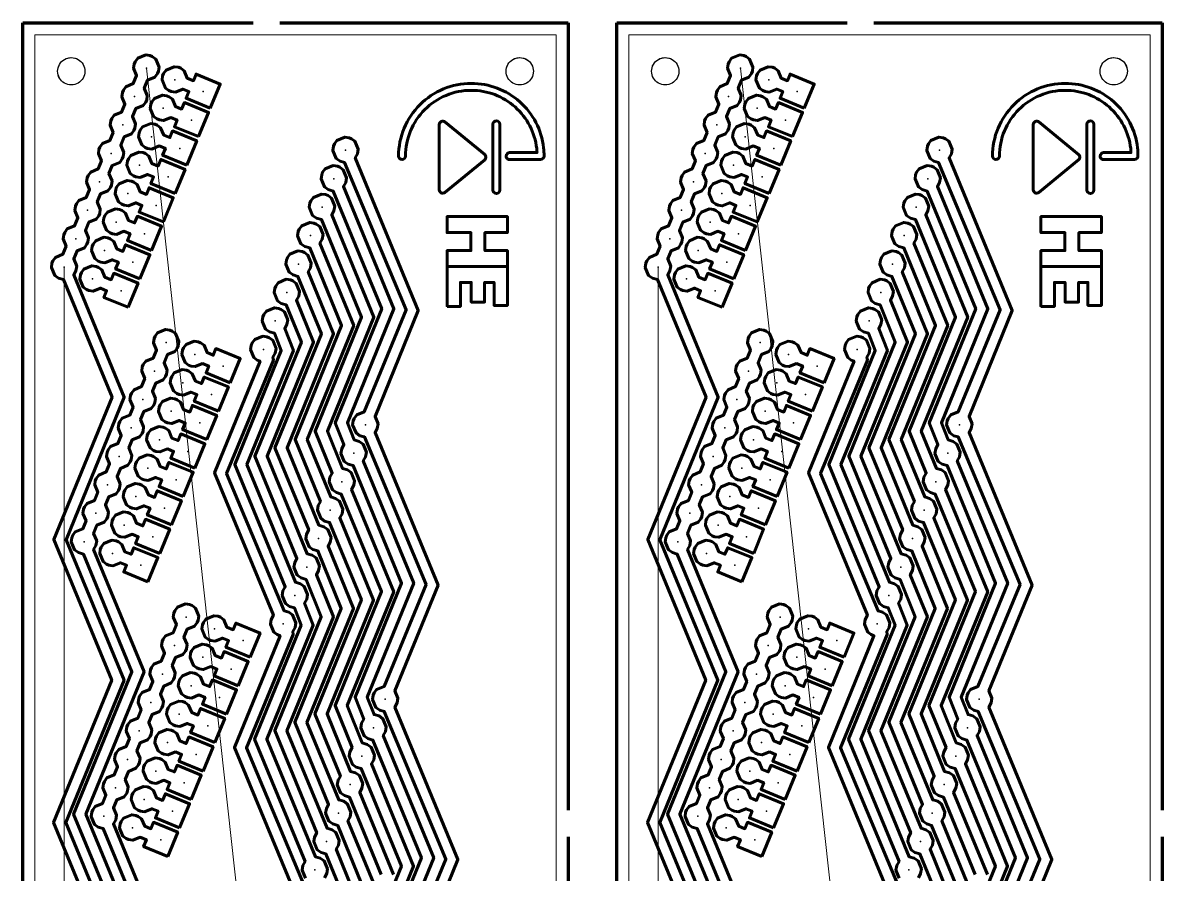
# Model space of a CAD drawing. Header units: millimetres. Extents: x 11 to 105, y 11 to 205.
# Drawn here: x 11 to 105, y 134.7 to 205 of the extents above; entities that cross this region are included whole.
import ezdxf

# ---------------------------------------------------------------- set-up
doc = ezdxf.new("R2010")
doc.units = ezdxf.units.MM
for name, color, linetype, lineweight, true_color in [('drill08mm', 7, 'CONTINUOUS', 25, 0x000000), ('drill09mm', 7, 'CONTINUOUS', 25, 0x000000), ('final_cut', 6, 'CONTINUOUS', 200, 0xff00ff), ('novi_bottom', 1, 'CONTINUOUS', 60, 0xff0000), ('okvir', 7, 'CONTINUOUS', 5, 0xffffff)]:
    doc.layers.add(name, color=color, linetype=linetype, lineweight=lineweight, true_color=true_color)

msp = doc.modelspace()

# ---------------------------------------------------------------- linework, layer by layer
at = {"layer": 'drill08mm'}
for p in [(25.892, 199.321), (74.892, 199.321), (24.923, 196.973), (73.923, 196.973), (23.954, 194.626), (72.954, 194.626), (37.632, 194.476), (86.632, 194.476), (22.985, 192.278), (36.662, 192.128), (71.985, 192.278), (85.662, 192.128), (22.016, 189.93), (71.016, 189.93), (35.693, 189.78), (84.693, 189.78), (21.047, 187.582), (34.724, 187.432), (70.047, 187.582), (83.724, 187.432), (20.078, 185.234), (69.078, 185.234), (33.755, 185.084), (82.755, 185.084), (19.108, 182.886), (32.786, 182.736), (68.108, 182.886), (81.786, 182.736), (31.817, 180.389), (80.817, 180.389), (30.848, 178.041), (79.848, 178.041), (27.531, 176.662), (76.531, 176.662), (26.562, 174.314), (75.562, 174.314), (25.593, 171.966), (39.27, 171.816), (74.593, 171.966), (88.27, 171.816), (24.623, 169.618), (38.301, 169.469), (73.623, 169.618), (87.301, 169.469), (23.654, 167.271), (37.332, 167.121), (72.654, 167.271), (86.332, 167.121), (22.685, 164.923), (36.363, 164.773), (71.685, 164.923), (85.363, 164.773), (21.716, 162.575), (35.394, 162.425), (70.716, 162.575), (84.394, 162.425), (20.747, 160.227), (34.424, 160.077), (69.747, 160.227), (83.424, 160.077), (33.455, 157.729), (82.455, 157.729), (32.486, 155.381), (81.486, 155.381), (29.169, 154.003), (78.169, 154.003), (28.2, 151.655), (77.2, 151.655), (27.231, 149.307), (40.909, 149.157), (76.231, 149.307), (89.909, 149.157), (26.262, 146.959), (39.939, 146.809), (75.262, 146.959), (88.939, 146.809), (25.293, 144.611), (38.97, 144.461), (74.293, 144.611), (87.97, 144.461), (24.324, 142.263), (38.001, 142.114), (73.324, 142.263), (87.001, 142.114), (23.355, 139.916), (37.032, 139.766), (72.355, 139.916), (86.032, 139.766), (22.385, 137.568), (36.063, 137.418), (71.385, 137.568), (85.063, 137.418), (35.094, 135.07), (84.094, 135.07)]:
    msp.add_point(p, dxfattribs=at)
at = {"layer": 'drill09mm'}
for points in [[(16.125, 201), (16.125, 201, -0.577347), (14.438, 200.026, -0.577357), (14.438, 201.974, -0.577347), (16.125, 201, -0.577347), (14.438, 200.026, -0.577357), (14.438, 201.974, -0.577347), (16.125, 201, -0.577347), (14.438, 200.026, -0.577357), (14.438, 201.974, -0.577347), (16.125, 201, -0.577347), (14.438, 200.026, -0.577357), (14.438, 201.974, -0.577347), (16.125, 201, -0.577347), (14.438, 200.026, -0.577357), (14.438, 201.974, -0.577347), (16.125, 201, -0.577347), (14.438, 200.026, -0.577357), (14.438, 201.974, -0.339452), (15.796, 201.796, -0.577345), (15.291, 199.913, -0.577361), (13.913, 201.291, -0.577345), (15.796, 201.796)], [(53.125, 201), (53.125, 201, -0.577347), (51.438, 200.026, -0.577357), (51.438, 201.974, -0.577347), (53.125, 201, -0.577347), (51.438, 200.026, -0.577357), (51.438, 201.974, -0.577347), (53.125, 201, -0.577347), (51.438, 200.026, -0.577357), (51.438, 201.974, -0.577347), (53.125, 201, -0.577347), (51.438, 200.026, -0.577357), (51.438, 201.974, -0.577347), (53.125, 201, -0.577347), (51.438, 200.026, -0.577357), (51.438, 201.974, -0.577347), (53.125, 201, -0.577347), (51.438, 200.026, -0.577357), (51.438, 201.974, -0.339452), (52.796, 201.796, -0.577345), (52.291, 199.913, -0.577361), (50.913, 201.291, -0.577345), (52.796, 201.796)], [(65.125, 201), (65.125, 201, -0.577347), (63.438, 200.026, -0.577357), (63.438, 201.974, -0.577347), (65.125, 201, -0.577347), (63.438, 200.026, -0.577357), (63.438, 201.974, -0.577347), (65.125, 201, -0.577347), (63.438, 200.026, -0.577357), (63.438, 201.974, -0.577347), (65.125, 201, -0.577347), (63.438, 200.026, -0.577357), (63.438, 201.974, -0.577347), (65.125, 201, -0.577347), (63.438, 200.026, -0.577357), (63.438, 201.974, -0.577347), (65.125, 201, -0.577347), (63.438, 200.026, -0.577357), (63.438, 201.974, -0.339452), (64.796, 201.796, -0.577345), (64.291, 199.913, -0.577361), (62.913, 201.291, -0.577345), (64.796, 201.796)], [(102.125, 201), (102.125, 201, -0.577347), (100.438, 200.026, -0.577357), (100.438, 201.974, -0.577347), (102.125, 201, -0.577347), (100.438, 200.026, -0.577357), (100.438, 201.974, -0.577347), (102.125, 201, -0.577347), (100.438, 200.026, -0.577357), (100.438, 201.974, -0.577347), (102.125, 201, -0.577347), (100.438, 200.026, -0.577357), (100.438, 201.974, -0.577347), (102.125, 201, -0.577347), (100.438, 200.026, -0.577357), (100.438, 201.974, -0.577347), (102.125, 201, -0.577347), (100.438, 200.026, -0.577357), (100.438, 201.974, -0.339452), (101.796, 201.796, -0.577345), (101.291, 199.913, -0.577361), (99.913, 201.291, -0.577345), (101.796, 201.796)]]:
    msp.add_lwpolyline(points, format="xyb", dxfattribs=at)
for p in [(21.197, 201.26), (70.197, 201.26), (23.544, 200.29), (72.544, 200.29), (20.227, 198.912), (69.227, 198.912), (22.575, 197.942), (71.575, 197.942), (19.258, 196.564), (68.258, 196.564), (21.606, 195.595), (70.606, 195.595), (18.289, 194.216), (67.289, 194.216), (20.637, 193.247), (69.637, 193.247), (17.32, 191.868), (66.32, 191.868), (19.668, 190.899), (68.668, 190.899), (16.351, 189.52), (65.351, 189.52), (18.699, 188.551), (67.699, 188.551), (15.382, 187.172), (64.382, 187.172), (17.73, 186.203), (66.73, 186.203), (14.413, 184.825), (63.413, 184.825), (16.761, 183.855), (65.761, 183.855), (22.835, 178.6), (71.835, 178.6), (25.183, 177.631), (74.183, 177.631), (21.866, 176.252), (70.866, 176.252), (24.214, 175.283), (73.214, 175.283), (20.897, 173.905), (69.897, 173.905), (23.245, 172.935), (72.245, 172.935), (19.928, 171.557), (68.928, 171.557), (22.276, 170.588), (71.276, 170.588), (18.959, 169.209), (67.959, 169.209), (21.306, 168.24), (70.306, 168.24), (17.989, 166.861), (66.989, 166.861), (20.337, 165.892), (69.337, 165.892), (17.02, 164.513), (66.02, 164.513), (19.368, 163.544), (68.368, 163.544), (16.051, 162.165), (65.051, 162.165), (18.399, 161.196), (67.399, 161.196), (24.474, 155.941), (73.474, 155.941), (26.821, 154.972), (75.821, 154.972), (23.504, 153.593), (72.504, 153.593), (25.852, 152.624), (74.852, 152.624), (22.535, 151.245), (71.535, 151.245), (24.883, 150.276), (73.883, 150.276), (21.566, 148.897), (70.566, 148.897), (23.914, 147.928), (72.914, 147.928), (20.597, 146.549), (69.597, 146.549), (22.945, 145.58), (71.945, 145.58), (19.628, 144.202), (68.628, 144.202), (21.976, 143.232), (70.976, 143.232), (18.659, 141.854), (67.659, 141.854), (21.007, 140.885), (70.007, 140.885), (17.69, 139.506), (66.69, 139.506), (20.038, 138.537), (69.038, 138.537)]:
    msp.add_point(p, dxfattribs=at)
at = {"layer": 'final_cut'}
for p, q in [((11, 61.2), (11, 205)), ((11, 205), (30, 205)), ((32.2, 205), (56, 205)), ((56, 205), (56, 140)), ((60, 61.2), (60, 205)), ((60, 205), (79, 205)), ((81.2, 205), (105, 205)), ((105, 205), (105, 140)), ((56, 137.8), (56, 11)), ((105, 137.8), (105, 11))]:
    msp.add_line(p, q, dxfattribs=at)
at = {"layer": 'novi_bottom'}
for points in [[(19.331, 127.39), (14.545, 138.983), (19.351, 150.738), (14.565, 162.332), (19.371, 174.087), (15.205, 184.188), (15.389, 184.524), (15.457, 184.908), (15.204, 185.516), (15.478, 186.182), (16.087, 186.434), (16.294, 186.715), (16.375, 186.911), (16.426, 187.256), (16.173, 187.864), (16.448, 188.529), (17.056, 188.782), (17.263, 189.063), (17.344, 189.259), (17.395, 189.604), (17.142, 190.212), (17.417, 190.877), (18.025, 191.13), (18.232, 191.411), (18.313, 191.606), (18.364, 191.952), (18.111, 192.56), (18.386, 193.225), (18.994, 193.478), (19.201, 193.759), (19.282, 193.954), (19.333, 194.3), (19.08, 194.908), (19.355, 195.573), (19.963, 195.826), (20.171, 196.107), (20.251, 196.302), (20.302, 196.648), (20.049, 197.256), (20.324, 197.921), (20.932, 198.174), (21.14, 198.454), (21.22, 198.65), (21.271, 198.995), (21.018, 199.603), (21.293, 200.269), (21.901, 200.522), (22.109, 200.802), (22.19, 200.998), (22.24, 201.343), (21.965, 202.007), (21.684, 202.214), (21.488, 202.295), (21.143, 202.346), (20.48, 202.07), (20.272, 201.789), (20.191, 201.594), (20.14, 201.248), (20.393, 200.64), (20.119, 199.975), (19.51, 199.722), (19.303, 199.441), (19.222, 199.246), (19.171, 198.9), (19.424, 198.292), (19.149, 197.627), (18.541, 197.374), (18.334, 197.094), (18.253, 196.898), (18.202, 196.553), (18.455, 195.945), (18.18, 195.279), (17.572, 195.026), (17.365, 194.746), (17.284, 194.55), (17.233, 194.205), (17.486, 193.597), (17.211, 192.931), (16.603, 192.679), (16.396, 192.398), (16.315, 192.202), (16.264, 191.857), (16.517, 191.249), (16.242, 190.583), (15.634, 190.331), (15.427, 190.05), (15.346, 189.854), (15.295, 189.509), (15.548, 188.901), (15.273, 188.236), (14.665, 187.983), (14.457, 187.702), (14.377, 187.506), (14.326, 187.161), (14.578, 186.553), (14.304, 185.888), (13.696, 185.635), (13.488, 185.354), (13.407, 185.159), (13.357, 184.813), (13.632, 184.15), (13.952, 183.926), (14.36, 183.804), (18.365, 174.09), (13.558, 162.335), (18.345, 150.742), (13.538, 138.986), (18.325, 127.393)], [(68.331, 127.39), (63.545, 138.983), (68.351, 150.738), (63.565, 162.332), (68.371, 174.087), (64.205, 184.188), (64.389, 184.524), (64.457, 184.908), (64.204, 185.516), (64.478, 186.182), (65.087, 186.434), (65.294, 186.715), (65.375, 186.911), (65.426, 187.256), (65.173, 187.864), (65.448, 188.529), (66.056, 188.782), (66.263, 189.063), (66.344, 189.259), (66.395, 189.604), (66.142, 190.212), (66.417, 190.877), (67.025, 191.13), (67.232, 191.411), (67.313, 191.606), (67.364, 191.952), (67.111, 192.56), (67.386, 193.225), (67.994, 193.478), (68.201, 193.759), (68.282, 193.954), (68.333, 194.3), (68.08, 194.908), (68.355, 195.573), (68.963, 195.826), (69.171, 196.107), (69.251, 196.302), (69.302, 196.648), (69.049, 197.256), (69.324, 197.921), (69.932, 198.174), (70.14, 198.454), (70.22, 198.65), (70.271, 198.995), (70.018, 199.603), (70.293, 200.269), (70.901, 200.522), (71.109, 200.802), (71.19, 200.998), (71.24, 201.343), (70.965, 202.007), (70.684, 202.214), (70.488, 202.295), (70.143, 202.346), (69.48, 202.07), (69.272, 201.789), (69.191, 201.594), (69.14, 201.248), (69.393, 200.64), (69.119, 199.975), (68.51, 199.722), (68.303, 199.441), (68.222, 199.246), (68.171, 198.9), (68.424, 198.292), (68.149, 197.627), (67.541, 197.374), (67.334, 197.094), (67.253, 196.898), (67.202, 196.553), (67.455, 195.945), (67.18, 195.279), (66.572, 195.026), (66.365, 194.746), (66.284, 194.55), (66.233, 194.205), (66.486, 193.597), (66.211, 192.931), (65.603, 192.679), (65.396, 192.398), (65.315, 192.202), (65.264, 191.857), (65.517, 191.249), (65.242, 190.583), (64.634, 190.331), (64.427, 190.05), (64.346, 189.854), (64.295, 189.509), (64.548, 188.901), (64.273, 188.236), (63.665, 187.983), (63.457, 187.702), (63.377, 187.506), (63.326, 187.161), (63.578, 186.553), (63.304, 185.888), (62.696, 185.635), (62.488, 185.354), (62.407, 185.159), (62.357, 184.813), (62.632, 184.15), (62.952, 183.926), (63.36, 183.804), (67.365, 174.09), (62.558, 162.335), (67.345, 150.742), (62.538, 138.986), (67.325, 127.393)], [(26.472, 197.948), (26.472, 197.948), (27.296, 199.944), (25.3, 200.767), (25.074, 200.219), (24.565, 200.429), (24.312, 201.037), (24.032, 201.245), (23.836, 201.326), (23.491, 201.377), (22.827, 201.101), (22.62, 200.82), (22.539, 200.625), (22.488, 200.279), (22.764, 199.616), (23.045, 199.408), (23.24, 199.327), (23.586, 199.277), (24.194, 199.529), (24.702, 199.319), (24.476, 198.772), (26.472, 197.948)], [(75.472, 197.948), (75.472, 197.948), (76.296, 199.944), (74.3, 200.767), (74.074, 200.219), (73.565, 200.429), (73.312, 201.037), (73.032, 201.245), (72.836, 201.326), (72.491, 201.377), (71.827, 201.101), (71.62, 200.82), (71.539, 200.625), (71.488, 200.279), (71.764, 199.616), (72.045, 199.408), (72.24, 199.327), (72.586, 199.277), (73.194, 199.529), (73.702, 199.319), (73.476, 198.772), (75.472, 197.948)], [(25.503, 195.6), (25.503, 195.6), (26.327, 197.596), (24.331, 198.419), (24.105, 197.871), (23.596, 198.082), (23.343, 198.69), (23.063, 198.897), (22.867, 198.978), (22.522, 199.029), (21.858, 198.753), (21.651, 198.472), (21.57, 198.277), (21.519, 197.931), (21.795, 197.268), (22.076, 197.06), (22.271, 196.98), (22.617, 196.929), (23.225, 197.181), (23.733, 196.971), (23.507, 196.424), (25.503, 195.6)], [(74.503, 195.6), (74.503, 195.6), (75.327, 197.596), (73.331, 198.419), (73.105, 197.871), (72.596, 198.082), (72.343, 198.69), (72.063, 198.897), (71.867, 198.978), (71.522, 199.029), (70.858, 198.753), (70.651, 198.472), (70.57, 198.277), (70.519, 197.931), (70.795, 197.268), (71.076, 197.06), (71.271, 196.98), (71.617, 196.929), (72.225, 197.181), (72.733, 196.971), (72.507, 196.424), (74.503, 195.6)], [(24.534, 193.252), (24.534, 193.252), (25.358, 195.248), (23.362, 196.071), (23.136, 195.524), (22.627, 195.734), (22.374, 196.342), (22.094, 196.549), (21.898, 196.63), (21.553, 196.681), (20.889, 196.405), (20.682, 196.125), (20.601, 195.929), (20.55, 195.583), (20.826, 194.92), (21.107, 194.713), (21.302, 194.632), (21.648, 194.581), (22.256, 194.834), (22.764, 194.624), (22.538, 194.076), (24.534, 193.252)], [(73.534, 193.252), (73.534, 193.252), (74.358, 195.248), (72.362, 196.071), (72.136, 195.524), (71.627, 195.734), (71.374, 196.342), (71.094, 196.549), (70.898, 196.63), (70.553, 196.681), (69.889, 196.405), (69.682, 196.125), (69.601, 195.929), (69.55, 195.583), (69.826, 194.92), (70.107, 194.713), (70.302, 194.632), (70.648, 194.581), (71.256, 194.834), (71.764, 194.624), (71.538, 194.076), (73.534, 193.252)], [(43.338, 127.19), (46.901, 135.932), (41.701, 148.52), (41.885, 148.856), (41.952, 149.241), (41.7, 149.849), (45.262, 158.591), (40.062, 171.18), (40.247, 171.516), (40.314, 171.9), (40.061, 172.508), (43.624, 181.251), (38.424, 193.839), (38.608, 194.175), (38.675, 194.559), (38.4, 195.223), (38.119, 195.43), (37.923, 195.511), (37.578, 195.562), (36.915, 195.286), (36.707, 195.006), (36.626, 194.81), (36.575, 194.464), (36.851, 193.801), (37.171, 193.577), (37.539, 193.471), (42.634, 181.293), (39.161, 172.88), (38.553, 172.627), (38.346, 172.346), (38.265, 172.151), (38.214, 171.805), (38.49, 171.142), (38.809, 170.918), (39.178, 170.812), (44.272, 158.634), (40.8, 150.22), (40.191, 149.968), (39.984, 149.687), (39.903, 149.491), (39.852, 149.146), (40.128, 148.482), (40.448, 148.259), (40.816, 148.153), (45.911, 135.974), (42.438, 127.561)], [(92.338, 127.19), (95.901, 135.932), (90.701, 148.52), (90.885, 148.856), (90.952, 149.241), (90.7, 149.849), (94.262, 158.591), (89.062, 171.18), (89.247, 171.516), (89.314, 171.9), (89.061, 172.508), (92.624, 181.251), (87.424, 193.839), (87.608, 194.175), (87.675, 194.559), (87.4, 195.223), (87.119, 195.43), (86.923, 195.511), (86.578, 195.562), (85.915, 195.286), (85.707, 195.006), (85.626, 194.81), (85.575, 194.464), (85.851, 193.801), (86.171, 193.577), (86.539, 193.471), (91.634, 181.293), (88.161, 172.88), (87.553, 172.627), (87.346, 172.346), (87.265, 172.151), (87.214, 171.805), (87.49, 171.142), (87.809, 170.918), (88.178, 170.812), (93.272, 158.634), (89.8, 150.22), (89.191, 149.968), (88.984, 149.687), (88.903, 149.491), (88.852, 149.146), (89.128, 148.482), (89.448, 148.259), (89.816, 148.153), (94.911, 135.974), (91.438, 127.561)], [(23.565, 190.904), (23.565, 190.904), (24.388, 192.9), (22.393, 193.724), (22.167, 193.176), (21.658, 193.386), (21.405, 193.994), (21.124, 194.201), (20.929, 194.282), (20.583, 194.333), (19.92, 194.057), (19.713, 193.777), (19.632, 193.581), (19.581, 193.236), (19.857, 192.572), (20.137, 192.365), (20.333, 192.284), (20.678, 192.233), (21.286, 192.486), (21.795, 192.276), (21.569, 191.728), (23.565, 190.904)], [(72.565, 190.904), (72.565, 190.904), (73.388, 192.9), (71.393, 193.724), (71.167, 193.176), (70.658, 193.386), (70.405, 193.994), (70.124, 194.201), (69.929, 194.282), (69.583, 194.333), (68.92, 194.057), (68.713, 193.777), (68.632, 193.581), (68.581, 193.236), (68.857, 192.572), (69.137, 192.365), (69.333, 192.284), (69.678, 192.233), (70.286, 192.486), (70.795, 192.276), (70.569, 191.728), (72.565, 190.904)], [(41.06, 126.664), (44.898, 136.072), (40.732, 146.173), (40.916, 146.508), (40.983, 146.893), (40.708, 147.556), (40.388, 147.78), (39.98, 147.902), (39.422, 149.324), (43.259, 158.731), (39.093, 168.832), (39.278, 169.168), (39.345, 169.552), (39.069, 170.216), (38.749, 170.439), (38.342, 170.562), (37.783, 171.983), (41.621, 181.39), (37.455, 191.491), (37.639, 191.827), (37.706, 192.212), (37.43, 192.875), (37.15, 193.082), (36.954, 193.163), (36.609, 193.214), (35.945, 192.938), (35.738, 192.658), (35.657, 192.462), (35.606, 192.117), (35.882, 191.453), (36.202, 191.23), (36.609, 191.107), (40.614, 181.394), (36.777, 171.986), (37.496, 170.178), (37.312, 169.842), (37.245, 169.457), (37.52, 168.794), (37.84, 168.57), (38.248, 168.448), (42.253, 158.734), (38.416, 149.327), (39.135, 147.519), (38.95, 147.183), (38.883, 146.798), (39.159, 146.135), (39.479, 145.911), (39.886, 145.789), (43.892, 136.075), (40.054, 126.668)], [(90.06, 126.664), (93.898, 136.072), (89.732, 146.173), (89.916, 146.508), (89.983, 146.893), (89.708, 147.556), (89.388, 147.78), (88.98, 147.902), (88.422, 149.324), (92.259, 158.731), (88.093, 168.832), (88.278, 169.168), (88.345, 169.552), (88.069, 170.216), (87.749, 170.439), (87.342, 170.562), (86.783, 171.983), (90.621, 181.39), (86.455, 191.491), (86.639, 191.827), (86.706, 192.212), (86.43, 192.875), (86.15, 193.082), (85.954, 193.163), (85.609, 193.214), (84.945, 192.938), (84.738, 192.658), (84.657, 192.462), (84.606, 192.117), (84.882, 191.453), (85.202, 191.23), (85.609, 191.107), (89.614, 181.394), (85.777, 171.986), (86.496, 170.178), (86.312, 169.842), (86.245, 169.457), (86.52, 168.794), (86.84, 168.57), (87.248, 168.448), (91.253, 158.734), (87.416, 149.327), (88.135, 147.519), (87.95, 147.183), (87.883, 146.798), (88.159, 146.135), (88.479, 145.911), (88.886, 145.789), (92.892, 136.075), (89.054, 126.668)], [(22.596, 188.556), (22.596, 188.556), (23.419, 190.552), (21.424, 191.376), (21.197, 190.828), (20.689, 191.038), (20.436, 191.646), (20.155, 191.853), (19.96, 191.934), (19.614, 191.985), (18.951, 191.709), (18.744, 191.429), (18.663, 191.233), (18.612, 190.888), (18.887, 190.224), (19.168, 190.017), (19.364, 189.936), (19.709, 189.885), (20.317, 190.138), (20.826, 189.928), (20.6, 189.38), (22.596, 188.556)], [(71.596, 188.556), (71.596, 188.556), (72.419, 190.552), (70.424, 191.376), (70.197, 190.828), (69.689, 191.038), (69.436, 191.646), (69.155, 191.853), (68.96, 191.934), (68.614, 191.985), (67.951, 191.709), (67.744, 191.429), (67.663, 191.233), (67.612, 190.888), (67.887, 190.224), (68.168, 190.017), (68.364, 189.936), (68.709, 189.885), (69.317, 190.138), (69.826, 189.928), (69.6, 189.38), (71.596, 188.556)], [(39.402, 125.975), (43.239, 135.382), (39.763, 143.825), (39.947, 144.161), (40.014, 144.545), (39.738, 145.208), (39.419, 145.432), (39.011, 145.554), (37.763, 148.634), (41.601, 158.042), (38.124, 166.484), (38.309, 166.82), (38.376, 167.204), (38.1, 167.868), (37.78, 168.091), (37.373, 168.214), (36.125, 171.293), (39.962, 180.701), (36.486, 189.143), (36.67, 189.479), (36.737, 189.864), (36.461, 190.527), (36.181, 190.735), (35.985, 190.815), (35.64, 190.866), (34.976, 190.59), (34.769, 190.31), (34.688, 190.114), (34.637, 189.769), (34.913, 189.105), (35.233, 188.882), (35.64, 188.759), (38.956, 180.704), (35.119, 171.297), (36.527, 167.83), (36.343, 167.494), (36.276, 167.109), (36.551, 166.446), (36.871, 166.222), (37.279, 166.1), (40.594, 158.045), (36.757, 148.637), (38.166, 145.171), (37.981, 144.835), (37.914, 144.45), (38.19, 143.787), (38.51, 143.563), (38.917, 143.441), (42.233, 135.386), (38.396, 125.978)], [(88.402, 125.975), (92.239, 135.382), (88.763, 143.825), (88.947, 144.161), (89.014, 144.545), (88.738, 145.208), (88.419, 145.432), (88.011, 145.554), (86.763, 148.634), (90.601, 158.042), (87.124, 166.484), (87.309, 166.82), (87.376, 167.204), (87.1, 167.868), (86.78, 168.091), (86.373, 168.214), (85.125, 171.293), (88.962, 180.701), (85.486, 189.143), (85.67, 189.479), (85.737, 189.864), (85.461, 190.527), (85.181, 190.735), (84.985, 190.815), (84.64, 190.866), (83.976, 190.59), (83.769, 190.31), (83.688, 190.114), (83.637, 189.769), (83.913, 189.105), (84.233, 188.882), (84.64, 188.759), (87.956, 180.704), (84.119, 171.297), (85.527, 167.83), (85.343, 167.494), (85.276, 167.109), (85.551, 166.446), (85.871, 166.222), (86.279, 166.1), (89.594, 158.045), (85.757, 148.637), (87.166, 145.171), (86.981, 144.835), (86.914, 144.45), (87.19, 143.787), (87.51, 143.563), (87.917, 143.441), (91.233, 135.386), (87.396, 125.978)], [(21.626, 186.208), (21.626, 186.208), (22.45, 188.204), (20.455, 189.028), (20.228, 188.48), (19.72, 188.69), (19.467, 189.298), (19.186, 189.506), (18.991, 189.587), (18.645, 189.637), (17.982, 189.362), (17.774, 189.081), (17.694, 188.885), (17.643, 188.54), (17.918, 187.876), (18.199, 187.669), (18.395, 187.588), (18.74, 187.537), (19.348, 187.79), (19.857, 187.58), (19.631, 187.032), (21.626, 186.208)], [(46, 184.88), (46, 184.88), (50.978, 184.88), (50.978, 186.196), (49.124, 186.196), (49.124, 187.683), (50.978, 187.683), (50.978, 189), (46, 189), (46, 187.683), (47.976, 187.683), (47.976, 186.196), (46, 186.196), (46, 184.88)], [(70.626, 186.208), (70.626, 186.208), (71.45, 188.204), (69.455, 189.028), (69.228, 188.48), (68.72, 188.69), (68.467, 189.298), (68.186, 189.506), (67.991, 189.587), (67.645, 189.637), (66.982, 189.362), (66.774, 189.081), (66.694, 188.885), (66.643, 188.54), (66.918, 187.876), (67.199, 187.669), (67.395, 187.588), (67.74, 187.537), (68.348, 187.79), (68.857, 187.58), (68.631, 187.032), (70.626, 186.208)], [(95, 184.88), (95, 184.88), (99.978, 184.88), (99.978, 186.196), (98.124, 186.196), (98.124, 187.683), (99.978, 187.683), (99.978, 189), (95, 189), (95, 187.683), (96.976, 187.683), (96.976, 186.196), (95, 186.196), (95, 184.88)], [(41.581, 134.693), (38.793, 141.477), (38.978, 141.813), (39.045, 142.197), (38.769, 142.861), (38.449, 143.084), (38.042, 143.207), (36.105, 147.945), (39.942, 157.352), (37.155, 164.136), (37.339, 164.472), (37.407, 164.857), (37.131, 165.52), (36.811, 165.744), (36.404, 165.866), (34.466, 170.604), (38.304, 180.012), (35.517, 186.795), (35.701, 187.131), (35.768, 187.516), (35.492, 188.179), (35.212, 188.387), (35.016, 188.468), (34.671, 188.518), (34.007, 188.243), (33.8, 187.962), (33.719, 187.766), (33.668, 187.421), (33.944, 186.757), (34.264, 186.534), (34.671, 186.411), (37.298, 180.015), (33.46, 170.607), (35.558, 165.482), (35.374, 165.146), (35.306, 164.762), (35.582, 164.098), (35.902, 163.875), (36.31, 163.752), (38.936, 157.356), (35.099, 147.948), (37.197, 142.823), (37.012, 142.487), (36.945, 142.102), (37.221, 141.439), (37.541, 141.215), (37.948, 141.093), (40.575, 134.696)], [(90.581, 134.693), (87.793, 141.477), (87.978, 141.813), (88.045, 142.197), (87.769, 142.861), (87.449, 143.084), (87.042, 143.207), (85.105, 147.945), (88.942, 157.352), (86.155, 164.136), (86.339, 164.472), (86.407, 164.857), (86.131, 165.52), (85.811, 165.744), (85.404, 165.866), (83.466, 170.604), (87.304, 180.012), (84.517, 186.795), (84.701, 187.131), (84.768, 187.516), (84.492, 188.179), (84.212, 188.387), (84.016, 188.468), (83.671, 188.518), (83.007, 188.243), (82.8, 187.962), (82.719, 187.766), (82.668, 187.421), (82.944, 186.757), (83.264, 186.534), (83.671, 186.411), (86.298, 180.015), (82.46, 170.607), (84.558, 165.482), (84.374, 165.146), (84.306, 164.762), (84.582, 164.098), (84.902, 163.875), (85.31, 163.752), (87.936, 157.356), (84.099, 147.948), (86.197, 142.823), (86.012, 142.487), (85.945, 142.102), (86.221, 141.439), (86.541, 141.215), (86.948, 141.093), (89.575, 134.696)], [(20.657, 183.861), (20.657, 183.861), (21.481, 185.856), (19.485, 186.68), (19.259, 186.132), (18.751, 186.342), (18.498, 186.95), (18.217, 187.158), (18.021, 187.239), (17.676, 187.29), (17.013, 187.014), (16.805, 186.733), (16.725, 186.537), (16.673, 186.192), (16.949, 185.529), (17.23, 185.321), (17.426, 185.24), (17.771, 185.19), (18.379, 185.442), (18.888, 185.232), (18.662, 184.684), (20.657, 183.861)], [(69.657, 183.861), (69.657, 183.861), (70.481, 185.856), (68.485, 186.68), (68.259, 186.132), (67.751, 186.342), (67.498, 186.95), (67.217, 187.158), (67.021, 187.239), (66.676, 187.29), (66.013, 187.014), (65.805, 186.733), (65.725, 186.537), (65.673, 186.192), (65.949, 185.529), (66.23, 185.321), (66.426, 185.24), (66.771, 185.19), (67.379, 185.442), (67.888, 185.232), (67.662, 184.684), (69.657, 183.861)], [(39.922, 134.004), (37.824, 139.129), (38.009, 139.465), (38.076, 139.849), (37.8, 140.513), (37.48, 140.736), (37.073, 140.859), (34.446, 147.256), (38.284, 156.663), (36.186, 161.788), (36.37, 162.124), (36.437, 162.509), (36.162, 163.172), (35.842, 163.396), (35.434, 163.518), (32.808, 169.915), (36.645, 179.322), (34.547, 184.447), (34.732, 184.784), (34.799, 185.168), (34.523, 185.831), (34.243, 186.039), (34.047, 186.12), (33.701, 186.171), (33.038, 185.895), (32.831, 185.614), (32.75, 185.418), (32.699, 185.073), (32.975, 184.41), (33.294, 184.186), (33.702, 184.064), (35.639, 179.326), (31.802, 169.918), (34.589, 163.134), (34.404, 162.798), (34.337, 162.414), (34.613, 161.75), (34.933, 161.527), (35.34, 161.404), (37.278, 156.666), (33.44, 147.259), (36.227, 140.475), (36.043, 140.139), (35.976, 139.755), (36.252, 139.091), (36.572, 138.868), (36.979, 138.745), (38.916, 134.007)], [(88.922, 134.004), (86.824, 139.129), (87.009, 139.465), (87.076, 139.849), (86.8, 140.513), (86.48, 140.736), (86.073, 140.859), (83.446, 147.256), (87.284, 156.663), (85.186, 161.788), (85.37, 162.124), (85.437, 162.509), (85.162, 163.172), (84.842, 163.396), (84.434, 163.518), (81.808, 169.915), (85.645, 179.322), (83.547, 184.447), (83.732, 184.784), (83.799, 185.168), (83.523, 185.831), (83.243, 186.039), (83.047, 186.12), (82.701, 186.171), (82.038, 185.895), (81.831, 185.614), (81.75, 185.418), (81.699, 185.073), (81.975, 184.41), (82.294, 184.186), (82.702, 184.064), (84.639, 179.326), (80.802, 169.918), (83.589, 163.134), (83.404, 162.798), (83.337, 162.414), (83.613, 161.75), (83.933, 161.527), (84.34, 161.404), (86.278, 156.666), (82.44, 147.259), (85.227, 140.475), (85.043, 140.139), (84.976, 139.755), (85.252, 139.091), (85.572, 138.868), (85.979, 138.745), (87.916, 134.007)], [(19.688, 181.513), (19.688, 181.513), (20.512, 183.508), (18.516, 184.332), (18.29, 183.784), (17.781, 183.994), (17.529, 184.602), (17.248, 184.81), (17.052, 184.891), (16.707, 184.942), (16.044, 184.666), (15.836, 184.385), (15.755, 184.19), (15.704, 183.844), (15.98, 183.181), (16.261, 182.973), (16.457, 182.893), (16.802, 182.842), (17.41, 183.094), (17.919, 182.884), (17.693, 182.337), (19.688, 181.513)], [(46, 181.587), (46, 181.587), (47.102, 181.587), (47.102, 183.563), (47.992, 183.563), (47.992, 181.939), (49.094, 181.939), (49.094, 183.563), (49.876, 183.563), (49.876, 181.664), (50.978, 181.664), (50.978, 184.88), (46, 184.88), (46, 181.587)], [(68.688, 181.513), (68.688, 181.513), (69.512, 183.508), (67.516, 184.332), (67.29, 183.784), (66.781, 183.994), (66.529, 184.602), (66.248, 184.81), (66.052, 184.891), (65.707, 184.942), (65.044, 184.666), (64.836, 184.385), (64.755, 184.19), (64.704, 183.844), (64.98, 183.181), (65.261, 182.973), (65.457, 182.893), (65.802, 182.842), (66.41, 183.094), (66.919, 182.884), (66.693, 182.337), (68.688, 181.513)], [(95, 181.587), (95, 181.587), (96.102, 181.587), (96.102, 183.563), (96.992, 183.563), (96.992, 181.939), (98.094, 181.939), (98.094, 183.563), (98.876, 183.563), (98.876, 181.664), (99.978, 181.664), (99.978, 184.88), (95, 184.88), (95, 181.587)], [(38.264, 133.314), (36.855, 136.781), (37.04, 137.117), (37.107, 137.502), (36.831, 138.165), (36.511, 138.389), (36.104, 138.511), (32.788, 146.566), (36.625, 155.974), (35.217, 159.44), (35.401, 159.776), (35.468, 160.161), (35.193, 160.824), (34.873, 161.048), (34.465, 161.17), (31.149, 169.225), (34.987, 178.633), (33.578, 182.1), (33.763, 182.436), (33.83, 182.82), (33.554, 183.483), (33.273, 183.691), (33.078, 183.772), (32.732, 183.823), (32.069, 183.547), (31.862, 183.266), (31.781, 183.071), (31.73, 182.725), (32.005, 182.062), (32.325, 181.838), (32.733, 181.716), (33.981, 178.636), (30.143, 169.229), (33.62, 160.786), (33.435, 160.45), (33.368, 160.066), (33.644, 159.403), (33.964, 159.179), (34.371, 159.056), (35.619, 155.977), (31.782, 146.569), (35.258, 138.127), (35.074, 137.791), (35.007, 137.407), (35.282, 136.743), (35.602, 136.52), (36.01, 136.397), (37.257, 133.318)], [(87.264, 133.314), (85.855, 136.781), (86.04, 137.117), (86.107, 137.502), (85.831, 138.165), (85.511, 138.389), (85.104, 138.511), (81.788, 146.566), (85.625, 155.974), (84.217, 159.44), (84.401, 159.776), (84.468, 160.161), (84.193, 160.824), (83.873, 161.048), (83.465, 161.17), (80.149, 169.225), (83.987, 178.633), (82.578, 182.1), (82.763, 182.436), (82.83, 182.82), (82.554, 183.483), (82.273, 183.691), (82.078, 183.772), (81.732, 183.823), (81.069, 183.547), (80.862, 183.266), (80.781, 183.071), (80.73, 182.725), (81.005, 182.062), (81.325, 181.838), (81.733, 181.716), (82.981, 178.636), (79.143, 169.229), (82.62, 160.786), (82.435, 160.45), (82.368, 160.066), (82.644, 159.403), (82.964, 159.179), (83.371, 159.056), (84.619, 155.977), (80.782, 146.569), (84.258, 138.127), (84.074, 137.791), (84.007, 137.407), (84.282, 136.743), (84.602, 136.52), (85.01, 136.397), (86.257, 133.318)], [(35.886, 134.433), (36.071, 134.769), (36.138, 135.154), (35.862, 135.817), (35.542, 136.041), (35.135, 136.163), (31.13, 145.877), (34.967, 155.284), (34.248, 157.093), (34.432, 157.429), (34.499, 157.813), (34.224, 158.476), (33.904, 158.7), (33.496, 158.822), (29.491, 168.536), (33.328, 177.944), (32.609, 179.752), (32.794, 180.088), (32.861, 180.472), (32.585, 181.136), (32.304, 181.343), (32.109, 181.424), (31.763, 181.475), (31.1, 181.199), (30.892, 180.918), (30.812, 180.723), (30.761, 180.377), (31.036, 179.714), (31.356, 179.49), (31.764, 179.368), (32.322, 177.947), (28.485, 168.539), (32.651, 158.439), (32.466, 158.103), (32.399, 157.718), (32.675, 157.055), (32.995, 156.831), (33.402, 156.709), (33.96, 155.287), (30.123, 145.88), (34.289, 135.779), (34.105, 135.443), (34.038, 135.059), (34.313, 134.395)], [(84.886, 134.433), (85.071, 134.769), (85.138, 135.154), (84.862, 135.817), (84.542, 136.041), (84.135, 136.163), (80.13, 145.877), (83.967, 155.284), (83.248, 157.093), (83.432, 157.429), (83.499, 157.813), (83.224, 158.476), (82.904, 158.7), (82.496, 158.822), (78.491, 168.536), (82.328, 177.944), (81.609, 179.752), (81.794, 180.088), (81.861, 180.472), (81.585, 181.136), (81.304, 181.343), (81.109, 181.424), (80.763, 181.475), (80.1, 181.199), (79.892, 180.918), (79.812, 180.723), (79.761, 180.377), (80.036, 179.714), (80.356, 179.49), (80.764, 179.368), (81.322, 177.947), (77.485, 168.539), (81.651, 158.439), (81.466, 158.103), (81.399, 157.718), (81.675, 157.055), (81.995, 156.831), (82.402, 156.709), (82.96, 155.287), (79.123, 145.88), (83.289, 135.779), (83.105, 135.443), (83.038, 135.059), (83.313, 134.395)], [(20.99, 128.079), (16.203, 139.672), (21.01, 151.428), (16.844, 161.528), (17.028, 161.864), (17.095, 162.249), (16.842, 162.857), (17.117, 163.522), (17.725, 163.775), (17.933, 164.056), (18.013, 164.251), (18.064, 164.597), (17.811, 165.205), (18.086, 165.87), (18.694, 166.123), (18.902, 166.404), (18.982, 166.599), (19.033, 166.945), (18.781, 167.553), (19.055, 168.218), (19.663, 168.471), (19.871, 168.751), (19.952, 168.947), (20.002, 169.292), (19.75, 169.901), (20.024, 170.566), (20.632, 170.819), (20.84, 171.099), (20.921, 171.295), (20.972, 171.64), (20.719, 172.249), (20.993, 172.914), (21.601, 173.167), (21.809, 173.447), (21.89, 173.643), (21.941, 173.988), (21.688, 174.596), (21.963, 175.262), (22.571, 175.514), (22.778, 175.795), (22.859, 175.991), (22.91, 176.336), (22.657, 176.944), (22.932, 177.609), (23.54, 177.862), (23.747, 178.143), (23.828, 178.339), (23.879, 178.684), (23.603, 179.347), (23.322, 179.555), (23.127, 179.636), (22.781, 179.686), (22.118, 179.411), (21.911, 179.13), (21.83, 178.934), (21.779, 178.589), (22.032, 177.981), (21.757, 177.316), (21.149, 177.063), (20.941, 176.782), (20.861, 176.587), (20.81, 176.241), (21.062, 175.633), (20.788, 174.968), (20.18, 174.715), (19.972, 174.434), (19.892, 174.239), (19.841, 173.893), (20.093, 173.285), (19.819, 172.62), (19.211, 172.367), (19.003, 172.086), (18.923, 171.891), (18.871, 171.545), (19.124, 170.937), (18.85, 170.272), (18.242, 170.019), (18.034, 169.739), (17.953, 169.543), (17.902, 169.198), (18.155, 168.589), (17.881, 167.924), (17.273, 167.672), (17.065, 167.391), (16.984, 167.195), (16.933, 166.85), (17.186, 166.242), (16.911, 165.576), (16.303, 165.324), (16.096, 165.043), (16.015, 164.847), (15.964, 164.502), (16.217, 163.894), (15.942, 163.228), (15.334, 162.976), (15.127, 162.695), (15.046, 162.499), (14.995, 162.154), (15.271, 161.491), (15.591, 161.267), (15.998, 161.145), (20.003, 151.431), (15.197, 139.676), (19.983, 128.082)], [(69.99, 128.079), (65.203, 139.672), (70.01, 151.428), (65.844, 161.528), (66.028, 161.864), (66.095, 162.249), (65.842, 162.857), (66.117, 163.522), (66.725, 163.775), (66.933, 164.056), (67.013, 164.251), (67.064, 164.597), (66.811, 165.205), (67.086, 165.87), (67.694, 166.123), (67.902, 166.404), (67.982, 166.599), (68.033, 166.945), (67.781, 167.553), (68.055, 168.218), (68.663, 168.471), (68.871, 168.751), (68.952, 168.947), (69.002, 169.292), (68.75, 169.901), (69.024, 170.566), (69.632, 170.819), (69.84, 171.099), (69.921, 171.295), (69.972, 171.64), (69.719, 172.249), (69.993, 172.914), (70.601, 173.167), (70.809, 173.447), (70.89, 173.643), (70.941, 173.988), (70.688, 174.596), (70.963, 175.262), (71.571, 175.514), (71.778, 175.795), (71.859, 175.991), (71.91, 176.336), (71.657, 176.944), (71.932, 177.609), (72.54, 177.862), (72.747, 178.143), (72.828, 178.339), (72.879, 178.684), (72.603, 179.347), (72.322, 179.555), (72.127, 179.636), (71.781, 179.686), (71.118, 179.411), (70.911, 179.13), (70.83, 178.934), (70.779, 178.589), (71.032, 177.981), (70.757, 177.316), (70.149, 177.063), (69.941, 176.782), (69.861, 176.587), (69.81, 176.241), (70.062, 175.633), (69.788, 174.968), (69.18, 174.715), (68.972, 174.434), (68.892, 174.239), (68.841, 173.893), (69.093, 173.285), (68.819, 172.62), (68.211, 172.367), (68.003, 172.086), (67.923, 171.891), (67.871, 171.545), (68.124, 170.937), (67.85, 170.272), (67.242, 170.019), (67.034, 169.739), (66.953, 169.543), (66.902, 169.198), (67.155, 168.589), (66.881, 167.924), (66.273, 167.672), (66.065, 167.391), (65.984, 167.195), (65.933, 166.85), (66.186, 166.242), (65.911, 165.576), (65.303, 165.324), (65.096, 165.043), (65.015, 164.847), (64.964, 164.502), (65.217, 163.894), (64.942, 163.228), (64.334, 162.976), (64.127, 162.695), (64.046, 162.499), (63.995, 162.154), (64.271, 161.491), (64.591, 161.267), (64.998, 161.145), (69.003, 151.431), (64.197, 139.676), (68.983, 128.082)], [(28.111, 175.288), (28.111, 175.288), (28.934, 177.284), (26.939, 178.108), (26.713, 177.56), (26.204, 177.77), (25.951, 178.378), (25.67, 178.586), (25.475, 178.666), (25.129, 178.717), (24.466, 178.442), (24.258, 178.161), (24.178, 177.965), (24.127, 177.62), (24.402, 176.957), (24.683, 176.749), (24.879, 176.668), (25.224, 176.617), (25.832, 176.87), (26.341, 176.66), (26.115, 176.112), (28.111, 175.288)], [(34.205, 133.799), (29.455, 145.148), (33.315, 154.5), (33.279, 154.745), (33.463, 155.081), (33.53, 155.465), (33.254, 156.129), (32.935, 156.352), (32.566, 156.458), (27.816, 167.808), (31.677, 177.16), (31.64, 177.404), (31.825, 177.74), (31.892, 178.124), (31.616, 178.788), (31.335, 178.995), (31.139, 179.076), (30.794, 179.127), (30.131, 178.851), (29.923, 178.571), (29.843, 178.375), (29.791, 178.03), (30.067, 177.366), (30.348, 177.159), (30.583, 177.062), (26.826, 167.85), (31.682, 156.091), (31.497, 155.755), (31.43, 155.37), (31.706, 154.707), (31.987, 154.499), (32.221, 154.402), (28.465, 145.19), (33.32, 133.431)], [(77.111, 175.288), (77.111, 175.288), (77.934, 177.284), (75.939, 178.108), (75.713, 177.56), (75.204, 177.77), (74.951, 178.378), (74.67, 178.586), (74.475, 178.666), (74.129, 178.717), (73.466, 178.442), (73.258, 178.161), (73.178, 177.965), (73.127, 177.62), (73.402, 176.957), (73.683, 176.749), (73.879, 176.668), (74.224, 176.617), (74.832, 176.87), (75.341, 176.66), (75.115, 176.112), (77.111, 175.288)], [(83.205, 133.799), (78.455, 145.148), (82.315, 154.5), (82.279, 154.745), (82.463, 155.081), (82.53, 155.465), (82.254, 156.129), (81.935, 156.352), (81.566, 156.458), (76.816, 167.808), (80.677, 177.16), (80.64, 177.404), (80.825, 177.74), (80.892, 178.124), (80.616, 178.788), (80.335, 178.995), (80.139, 179.076), (79.794, 179.127), (79.131, 178.851), (78.923, 178.571), (78.843, 178.375), (78.791, 178.03), (79.067, 177.366), (79.348, 177.159), (79.583, 177.062), (75.826, 167.85), (80.682, 156.091), (80.497, 155.755), (80.43, 155.37), (80.706, 154.707), (80.987, 154.499), (81.221, 154.402), (77.465, 145.19), (82.32, 133.431)], [(27.141, 172.941), (27.141, 172.941), (27.965, 174.936), (25.97, 175.76), (25.743, 175.212), (25.235, 175.422), (24.982, 176.03), (24.701, 176.238), (24.506, 176.319), (24.16, 176.369), (23.497, 176.094), (23.289, 175.813), (23.209, 175.617), (23.158, 175.272), (23.433, 174.609), (23.714, 174.401), (23.91, 174.32), (24.255, 174.269), (24.863, 174.522), (25.372, 174.312), (25.146, 173.764), (27.141, 172.941)], [(76.141, 172.941), (76.141, 172.941), (76.965, 174.936), (74.97, 175.76), (74.743, 175.212), (74.235, 175.422), (73.982, 176.03), (73.701, 176.238), (73.506, 176.319), (73.16, 176.369), (72.497, 176.094), (72.289, 175.813), (72.209, 175.617), (72.158, 175.272), (72.433, 174.609), (72.714, 174.401), (72.91, 174.32), (73.255, 174.269), (73.863, 174.522), (74.372, 174.312), (74.146, 173.764), (76.141, 172.941)], [(26.172, 170.593), (26.172, 170.593), (26.996, 172.589), (25, 173.412), (24.774, 172.864), (24.266, 173.074), (24.013, 173.683), (23.732, 173.89), (23.536, 173.971), (23.191, 174.022), (22.528, 173.746), (22.32, 173.465), (22.239, 173.269), (22.189, 172.924), (22.464, 172.261), (22.745, 172.053), (22.941, 171.973), (23.286, 171.922), (23.894, 172.174), (24.403, 171.964), (24.177, 171.417), (26.172, 170.593)], [(75.172, 170.593), (75.172, 170.593), (75.996, 172.589), (74, 173.412), (73.774, 172.864), (73.266, 173.074), (73.013, 173.683), (72.732, 173.89), (72.536, 173.971), (72.191, 174.022), (71.528, 173.746), (71.32, 173.465), (71.239, 173.269), (71.189, 172.924), (71.464, 172.261), (71.745, 172.053), (71.941, 171.973), (72.286, 171.922), (72.894, 172.174), (73.403, 171.964), (73.177, 171.417), (75.172, 170.593)], [(25.203, 168.245), (25.203, 168.245), (26.027, 170.241), (24.031, 171.064), (23.805, 170.517), (23.297, 170.726), (23.044, 171.335), (22.763, 171.542), (22.567, 171.623), (22.222, 171.674), (21.559, 171.398), (21.351, 171.117), (21.27, 170.922), (21.219, 170.576), (21.495, 169.913), (21.776, 169.706), (21.971, 169.625), (22.317, 169.574), (22.925, 169.827), (23.434, 169.617), (23.208, 169.069), (25.203, 168.245)], [(74.203, 168.245), (74.203, 168.245), (75.027, 170.241), (73.031, 171.064), (72.805, 170.517), (72.297, 170.726), (72.044, 171.335), (71.763, 171.542), (71.567, 171.623), (71.222, 171.674), (70.559, 171.398), (70.351, 171.117), (70.27, 170.922), (70.219, 170.576), (70.495, 169.913), (70.776, 169.706), (70.971, 169.625), (71.317, 169.574), (71.925, 169.827), (72.434, 169.617), (72.208, 169.069), (74.203, 168.245)], [(24.234, 165.897), (24.234, 165.897), (25.058, 167.893), (23.062, 168.716), (22.836, 168.169), (22.327, 168.379), (22.075, 168.987), (21.794, 169.194), (21.598, 169.275), (21.253, 169.326), (20.589, 169.05), (20.382, 168.769), (20.301, 168.574), (20.25, 168.228), (20.526, 167.565), (20.807, 167.358), (21.002, 167.277), (21.348, 167.226), (21.956, 167.479), (22.465, 167.269), (22.238, 166.721), (24.234, 165.897)], [(73.234, 165.897), (73.234, 165.897), (74.058, 167.893), (72.062, 168.716), (71.836, 168.169), (71.327, 168.379), (71.075, 168.987), (70.794, 169.194), (70.598, 169.275), (70.253, 169.326), (69.589, 169.05), (69.382, 168.769), (69.301, 168.574), (69.25, 168.228), (69.526, 167.565), (69.807, 167.358), (70.002, 167.277), (70.348, 167.226), (70.956, 167.479), (71.465, 167.269), (71.238, 166.721), (73.234, 165.897)], [(23.265, 163.549), (23.265, 163.549), (24.089, 165.545), (22.093, 166.369), (21.867, 165.821), (21.358, 166.031), (21.106, 166.639), (20.825, 166.846), (20.629, 166.927), (20.284, 166.978), (19.62, 166.702), (19.413, 166.422), (19.332, 166.226), (19.281, 165.881), (19.557, 165.217), (19.838, 165.01), (20.033, 164.929), (20.379, 164.878), (20.987, 165.131), (21.495, 164.921), (21.269, 164.373), (23.265, 163.549)], [(72.265, 163.549), (72.265, 163.549), (73.089, 165.545), (71.093, 166.369), (70.867, 165.821), (70.358, 166.031), (70.106, 166.639), (69.825, 166.846), (69.629, 166.927), (69.284, 166.978), (68.62, 166.702), (68.413, 166.422), (68.332, 166.226), (68.281, 165.881), (68.557, 165.217), (68.838, 165.01), (69.033, 164.929), (69.379, 164.878), (69.987, 165.131), (70.495, 164.921), (70.269, 164.373), (72.265, 163.549)], [(22.296, 161.201), (22.296, 161.201), (23.12, 163.197), (21.124, 164.021), (20.898, 163.473), (20.389, 163.683), (20.136, 164.291), (19.856, 164.499), (19.66, 164.579), (19.315, 164.63), (18.651, 164.355), (18.444, 164.074), (18.363, 163.878), (18.312, 163.533), (18.588, 162.869), (18.869, 162.662), (19.064, 162.581), (19.41, 162.53), (20.018, 162.783), (20.526, 162.573), (20.3, 162.025), (22.296, 161.201)], [(71.296, 161.201), (71.296, 161.201), (72.12, 163.197), (70.124, 164.021), (69.898, 163.473), (69.389, 163.683), (69.136, 164.291), (68.856, 164.499), (68.66, 164.579), (68.315, 164.63), (67.651, 164.355), (67.444, 164.074), (67.363, 163.878), (67.312, 163.533), (67.588, 162.869), (67.869, 162.662), (68.064, 162.581), (68.41, 162.53), (69.018, 162.783), (69.526, 162.573), (69.3, 162.025), (71.296, 161.201)], [(21.327, 158.853), (21.327, 158.853), (22.15, 160.849), (20.155, 161.673), (19.929, 161.125), (19.42, 161.335), (19.167, 161.943), (18.887, 162.151), (18.691, 162.232), (18.346, 162.282), (17.682, 162.007), (17.475, 161.726), (17.394, 161.53), (17.343, 161.185), (17.619, 160.522), (17.899, 160.314), (18.095, 160.233), (18.44, 160.182), (19.048, 160.435), (19.557, 160.225), (19.331, 159.677), (21.327, 158.853)], [(70.327, 158.853), (70.327, 158.853), (71.15, 160.849), (69.155, 161.673), (68.929, 161.125), (68.42, 161.335), (68.167, 161.943), (67.887, 162.151), (67.691, 162.232), (67.346, 162.282), (66.682, 162.007), (66.475, 161.726), (66.394, 161.53), (66.343, 161.185), (66.619, 160.522), (66.899, 160.314), (67.095, 160.233), (67.44, 160.182), (68.048, 160.435), (68.557, 160.225), (68.331, 159.677), (70.327, 158.853)], [(22.648, 128.768), (18.482, 138.869), (18.666, 139.205), (18.734, 139.59), (18.481, 140.198), (18.755, 140.863), (19.364, 141.116), (19.571, 141.397), (19.652, 141.592), (19.703, 141.938), (19.45, 142.546), (19.725, 143.211), (20.333, 143.464), (20.54, 143.744), (20.621, 143.94), (20.672, 144.285), (20.419, 144.893), (20.694, 145.559), (21.302, 145.811), (21.509, 146.092), (21.59, 146.288), (21.641, 146.633), (21.388, 147.241), (21.663, 147.907), (22.271, 148.159), (22.478, 148.44), (22.559, 148.636), (22.61, 148.981), (22.357, 149.589), (22.632, 150.254), (23.24, 150.507), (23.447, 150.788), (23.528, 150.984), (23.579, 151.329), (23.326, 151.937), (23.601, 152.602), (24.209, 152.855), (24.417, 153.136), (24.497, 153.331), (24.548, 153.677), (24.296, 154.285), (24.57, 154.95), (25.178, 155.203), (25.386, 155.484), (25.466, 155.679), (25.517, 156.025), (25.242, 156.688), (24.961, 156.895), (24.765, 156.976), (24.42, 157.027), (23.756, 156.751), (23.549, 156.471), (23.468, 156.275), (23.417, 155.93), (23.67, 155.322), (23.395, 154.656), (22.787, 154.404), (22.58, 154.123), (22.499, 153.927), (22.448, 153.582), (22.701, 152.974), (22.426, 152.309), (21.818, 152.056), (21.611, 151.775), (21.53, 151.579), (21.479, 151.234), (21.732, 150.626), (21.457, 149.961), (20.849, 149.708), (20.642, 149.427), (20.561, 149.232), (20.51, 148.886), (20.763, 148.278), (20.488, 147.613), (19.88, 147.36), (19.673, 147.079), (19.592, 146.884), (19.541, 146.538), (19.794, 145.93), (19.519, 145.265), (18.911, 145.012), (18.703, 144.732), (18.623, 144.536), (18.572, 144.19), (18.825, 143.582), (18.55, 142.917), (17.942, 142.664), (17.734, 142.384), (17.654, 142.188), (17.603, 141.843), (17.855, 141.234), (17.581, 140.569), (16.973, 140.316), (16.765, 140.036), (16.685, 139.84), (16.633, 139.495), (16.909, 138.831), (17.229, 138.608), (17.637, 138.485), (21.642, 128.772)], [(71.648, 128.768), (67.482, 138.869), (67.666, 139.205), (67.734, 139.59), (67.481, 140.198), (67.755, 140.863), (68.364, 141.116), (68.571, 141.397), (68.652, 141.592), (68.703, 141.938), (68.45, 142.546), (68.725, 143.211), (69.333, 143.464), (69.54, 143.744), (69.621, 143.94), (69.672, 144.285), (69.419, 144.893), (69.694, 145.559), (70.302, 145.811), (70.509, 146.092), (70.59, 146.288), (70.641, 146.633), (70.388, 147.241), (70.663, 147.907), (71.271, 148.159), (71.478, 148.44), (71.559, 148.636), (71.61, 148.981), (71.357, 149.589), (71.632, 150.254), (72.24, 150.507), (72.447, 150.788), (72.528, 150.984), (72.579, 151.329), (72.326, 151.937), (72.601, 152.602), (73.209, 152.855), (73.417, 153.136), (73.497, 153.331), (73.548, 153.677), (73.296, 154.285), (73.57, 154.95), (74.178, 155.203), (74.386, 155.484), (74.466, 155.679), (74.517, 156.025), (74.242, 156.688), (73.961, 156.895), (73.765, 156.976), (73.42, 157.027), (72.756, 156.751), (72.549, 156.471), (72.468, 156.275), (72.417, 155.93), (72.67, 155.322), (72.395, 154.656), (71.787, 154.404), (71.58, 154.123), (71.499, 153.927), (71.448, 153.582), (71.701, 152.974), (71.426, 152.309), (70.818, 152.056), (70.611, 151.775), (70.53, 151.579), (70.479, 151.234), (70.732, 150.626), (70.457, 149.961), (69.849, 149.708), (69.642, 149.427), (69.561, 149.232), (69.51, 148.886), (69.763, 148.278), (69.488, 147.613), (68.88, 147.36), (68.673, 147.079), (68.592, 146.884), (68.541, 146.538), (68.794, 145.93), (68.519, 145.265), (67.911, 145.012), (67.703, 144.732), (67.623, 144.536), (67.572, 144.19), (67.825, 143.582), (67.55, 142.917), (66.942, 142.664), (66.734, 142.384), (66.654, 142.188), (66.603, 141.843), (66.855, 141.234), (66.581, 140.569), (65.973, 140.316), (65.765, 140.036), (65.685, 139.84), (65.633, 139.495), (65.909, 138.831), (66.229, 138.608), (66.637, 138.485), (70.642, 128.772)], [(29.749, 152.629), (29.749, 152.629), (30.573, 154.625), (28.577, 155.449), (28.351, 154.901), (27.842, 155.111), (27.589, 155.719), (27.309, 155.926), (27.113, 156.007), (26.768, 156.058), (26.104, 155.782), (25.897, 155.502), (25.816, 155.306), (25.765, 154.961), (26.041, 154.297), (26.322, 154.09), (26.517, 154.009), (26.863, 153.958), (27.471, 154.211), (27.98, 154.001), (27.753, 153.453), (29.749, 152.629)], [(78.749, 152.629), (78.749, 152.629), (79.573, 154.625), (77.577, 155.449), (77.351, 154.901), (76.842, 155.111), (76.589, 155.719), (76.309, 155.926), (76.113, 156.007), (75.768, 156.058), (75.104, 155.782), (74.897, 155.502), (74.816, 155.306), (74.765, 154.961), (75.041, 154.297), (75.322, 154.09), (75.517, 154.009), (75.863, 153.958), (76.471, 154.211), (76.98, 154.001), (76.753, 153.453), (78.749, 152.629)], [(28.78, 150.281), (28.78, 150.281), (29.604, 152.277), (27.608, 153.101), (27.382, 152.553), (26.873, 152.763), (26.62, 153.371), (26.34, 153.578), (26.144, 153.659), (25.799, 153.71), (25.135, 153.435), (24.928, 153.154), (24.847, 152.958), (24.796, 152.613), (25.072, 151.949), (25.353, 151.742), (25.548, 151.661), (25.894, 151.61), (26.502, 151.863), (27.01, 151.653), (26.784, 151.105), (28.78, 150.281)], [(77.78, 150.281), (77.78, 150.281), (78.604, 152.277), (76.608, 153.101), (76.382, 152.553), (75.873, 152.763), (75.62, 153.371), (75.34, 153.578), (75.144, 153.659), (74.799, 153.71), (74.135, 153.435), (73.928, 153.154), (73.847, 152.958), (73.796, 152.613), (74.072, 151.949), (74.353, 151.742), (74.548, 151.661), (74.894, 151.61), (75.502, 151.863), (76.01, 151.653), (75.784, 151.105), (77.78, 150.281)], [(27.811, 147.934), (27.811, 147.934), (28.635, 149.929), (26.639, 150.753), (26.413, 150.205), (25.904, 150.415), (25.651, 151.023), (25.371, 151.231), (25.175, 151.311), (24.83, 151.362), (24.166, 151.087), (23.959, 150.806), (23.878, 150.61), (23.827, 150.265), (24.103, 149.601), (24.383, 149.394), (24.579, 149.313), (24.924, 149.262), (25.533, 149.515), (26.041, 149.305), (25.815, 148.757), (27.811, 147.934)], [(76.811, 147.934), (76.811, 147.934), (77.635, 149.929), (75.639, 150.753), (75.413, 150.205), (74.904, 150.415), (74.651, 151.023), (74.371, 151.231), (74.175, 151.311), (73.83, 151.362), (73.166, 151.087), (72.959, 150.806), (72.878, 150.61), (72.827, 150.265), (73.103, 149.601), (73.383, 149.394), (73.579, 149.313), (73.924, 149.262), (74.533, 149.515), (75.041, 149.305), (74.815, 148.757), (76.811, 147.934)], [(26.842, 145.586), (26.842, 145.586), (27.666, 147.581), (25.67, 148.405), (25.444, 147.857), (24.935, 148.067), (24.682, 148.675), (24.401, 148.883), (24.206, 148.964), (23.86, 149.014), (23.197, 148.739), (22.99, 148.458), (22.909, 148.262), (22.858, 147.917), (23.134, 147.254), (23.414, 147.046), (23.61, 146.965), (23.955, 146.915), (24.564, 147.167), (25.072, 146.957), (24.846, 146.409), (26.842, 145.586)], [(75.842, 145.586), (75.842, 145.586), (76.666, 147.581), (74.67, 148.405), (74.444, 147.857), (73.935, 148.067), (73.682, 148.675), (73.401, 148.883), (73.206, 148.964), (72.86, 149.014), (72.197, 148.739), (71.99, 148.458), (71.909, 148.262), (71.858, 147.917), (72.134, 147.254), (72.414, 147.046), (72.61, 146.965), (72.955, 146.915), (73.564, 147.167), (74.072, 146.957), (73.846, 146.409), (75.842, 145.586)], [(25.873, 143.238), (25.873, 143.238), (26.696, 145.233), (24.701, 146.057), (24.475, 145.509), (23.966, 145.719), (23.713, 146.327), (23.432, 146.535), (23.237, 146.616), (22.891, 146.667), (22.228, 146.391), (22.02, 146.11), (21.94, 145.915), (21.889, 145.569), (22.165, 144.906), (22.445, 144.698), (22.641, 144.618), (22.986, 144.567), (23.594, 144.819), (24.103, 144.609), (23.877, 144.062), (25.873, 143.238)], [(74.873, 143.238), (74.873, 143.238), (75.696, 145.233), (73.701, 146.057), (73.475, 145.509), (72.966, 145.719), (72.713, 146.327), (72.432, 146.535), (72.237, 146.616), (71.891, 146.667), (71.228, 146.391), (71.02, 146.11), (70.94, 145.915), (70.889, 145.569), (71.165, 144.906), (71.445, 144.698), (71.641, 144.618), (71.986, 144.567), (72.594, 144.819), (73.103, 144.609), (72.877, 144.062), (74.873, 143.238)], [(24.904, 140.89), (24.904, 140.89), (25.727, 142.886), (23.732, 143.709), (23.505, 143.162), (22.997, 143.371), (22.744, 143.98), (22.463, 144.187), (22.268, 144.268), (21.922, 144.319), (21.259, 144.043), (21.051, 143.762), (20.971, 143.567), (20.92, 143.221), (21.195, 142.558), (21.476, 142.351), (21.672, 142.27), (22.017, 142.219), (22.625, 142.471), (23.134, 142.262), (22.908, 141.714), (24.904, 140.89)], [(73.904, 140.89), (73.904, 140.89), (74.727, 142.886), (72.732, 143.709), (72.505, 143.162), (71.997, 143.371), (71.744, 143.98), (71.463, 144.187), (71.268, 144.268), (70.922, 144.319), (70.259, 144.043), (70.051, 143.762), (69.971, 143.567), (69.92, 143.221), (70.195, 142.558), (70.476, 142.351), (70.672, 142.27), (71.017, 142.219), (71.625, 142.471), (72.134, 142.262), (71.908, 141.714), (73.904, 140.89)], [(23.934, 138.542), (23.934, 138.542), (24.758, 140.538), (22.762, 141.362), (22.536, 140.814), (22.028, 141.024), (21.775, 141.632), (21.494, 141.839), (21.298, 141.92), (20.953, 141.971), (20.29, 141.695), (20.082, 141.415), (20.001, 141.219), (19.951, 140.874), (20.226, 140.21), (20.507, 140.003), (20.703, 139.922), (21.048, 139.871), (21.656, 140.124), (22.165, 139.914), (21.939, 139.366), (23.934, 138.542)], [(72.934, 138.542), (72.934, 138.542), (73.758, 140.538), (71.762, 141.362), (71.536, 140.814), (71.028, 141.024), (70.775, 141.632), (70.494, 141.839), (70.298, 141.92), (69.953, 141.971), (69.29, 141.695), (69.082, 141.415), (69.001, 141.219), (68.951, 140.874), (69.226, 140.21), (69.507, 140.003), (69.703, 139.922), (70.048, 139.871), (70.656, 140.124), (71.165, 139.914), (70.939, 139.366), (72.934, 138.542)], [(22.965, 136.194), (22.965, 136.194), (23.789, 138.19), (21.793, 139.014), (21.567, 138.466), (21.059, 138.676), (20.806, 139.284), (20.525, 139.491), (20.329, 139.572), (19.984, 139.623), (19.321, 139.347), (19.113, 139.067), (19.032, 138.871), (18.981, 138.526), (19.257, 137.862), (19.538, 137.655), (19.733, 137.574), (20.079, 137.523), (20.687, 137.776), (21.196, 137.566), (20.97, 137.018), (22.965, 136.194)], [(71.965, 136.194), (71.965, 136.194), (72.789, 138.19), (70.793, 139.014), (70.567, 138.466), (70.059, 138.676), (69.806, 139.284), (69.525, 139.491), (69.329, 139.572), (68.984, 139.623), (68.321, 139.347), (68.113, 139.067), (68.032, 138.871), (67.981, 138.526), (68.257, 137.862), (68.538, 137.655), (68.733, 137.574), (69.079, 137.523), (69.687, 137.776), (70.196, 137.566), (69.97, 137.018), (71.965, 136.194)]]:
    msp.add_lwpolyline(points, dxfattribs=at)
for points in [[(51.035, 193.736), (51.035, 193.736, -0.286452), (50.874, 193.993, -0.414111), (51.159, 194.28), (53.422, 194.286), (53.418, 194.37), (53.41, 194.496), (53.398, 194.622, 0.184963), (51.616, 198.051, 0.184365), (48.003, 199.423, 0.199548), (44.165, 197.831, 0.199587), (42.573, 193.993, -0.414009), (42.286, 193.707, -0.414111), (42, 193.993, -0.199534), (43.76, 198.236, -0.199515), (48.003, 199.996, -0.184309), (51.997, 198.478, -0.184903), (53.967, 194.687, -0.028372), (54, 194, -0.414009), (53.714, 193.714), (51.161, 193.707, -0.113681), (51.035, 193.736)], [(100.035, 193.736), (100.035, 193.736, -0.286452), (99.874, 193.993, -0.414111), (100.159, 194.28), (102.422, 194.286), (102.418, 194.37), (102.41, 194.496), (102.398, 194.622, 0.184963), (100.616, 198.051, 0.184365), (97.003, 199.423, 0.199548), (93.165, 197.831, 0.199587), (91.573, 193.993, -0.414009), (91.286, 193.707, -0.414111), (91, 193.993, -0.199534), (92.76, 198.236, -0.199515), (97.003, 199.996, -0.184309), (100.997, 198.478, -0.184903), (102.967, 194.687, -0.028372), (103, 194, -0.414009), (102.714, 193.714), (100.161, 193.707, -0.113681), (100.035, 193.736)], [(45.662, 190.93), (45.662, 190.93, -0.124654), (45.523, 190.957, -0.289876), (45.359, 191.216), (45.359, 196.595, -0.289952), (45.523, 196.854, -0.289376), (45.828, 196.816), (49.105, 194.127, -0.223794), (49.204, 193.905, -0.223991), (49.105, 193.684), (45.828, 190.995, -0.159054), (45.662, 190.93)], [(49.79, 191.174), (49.79, 191.174, -0.014947), (49.789, 191.191), (49.789, 196.62, -0.414418), (50.075, 196.906, -0.414214), (50.362, 196.62), (50.362, 191.191, -0.413907), (50.075, 190.905, -0.397214), (49.79, 191.174)], [(94.662, 190.93), (94.662, 190.93, -0.124654), (94.523, 190.957, -0.289876), (94.359, 191.216), (94.359, 196.595, -0.289952), (94.523, 196.854, -0.289376), (94.828, 196.816), (98.105, 194.127, -0.223794), (98.204, 193.905, -0.223991), (98.105, 193.684), (94.828, 190.995, -0.159054), (94.662, 190.93)], [(98.79, 191.174), (98.79, 191.174, -0.014947), (98.789, 191.191), (98.789, 196.62, -0.414418), (99.075, 196.906, -0.414214), (99.362, 196.62), (99.362, 191.191, -0.413907), (99.075, 190.905, -0.397214), (98.79, 191.174)]]:
    msp.add_lwpolyline(points, format="xyb", dxfattribs=at)
at = {"layer": 'okvir'}
for p, q in [((12, 12), (12, 204)), ((12, 204), (55, 204)), ((55, 204), (55, 12)), ((61, 12), (61, 204)), ((61, 204), (104, 204)), ((104, 204), (104, 12)), ((21.197, 201.26), (42, 12)), ((70.197, 201.26), (91, 12)), ((14.413, 23.387), (14.413, 184.825)), ((63.413, 23.387), (63.413, 184.825))]:
    msp.add_line(p, q, dxfattribs=at)

doc.saveas('drawing.dxf')
